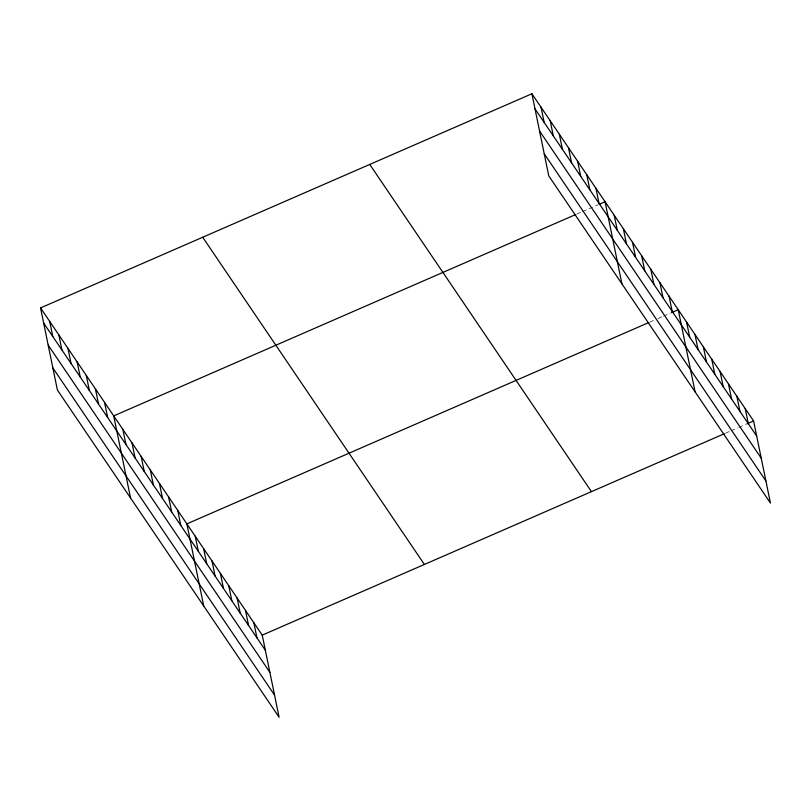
<?xml version="1.0" encoding="UTF-8"?>
<svg xmlns="http://www.w3.org/2000/svg" width="811" height="811" viewBox="0 0 811 811"><rect width="100%" height="100%" fill="white"/><g stroke="black" fill="none" stroke-linecap="round" stroke-linejoin="round"><path stroke-width="0.61" stroke-dasharray="4.05 3.04" d="M576.915 214.013L581.416 212.046M582.541 211.559L598.305 204.686M650.067 321.987L653.453 320.517M657.954 318.561L662.455 316.594M663.58 316.097L670.342 313.158M725.45 433.246L729.951 431.28M731.076 430.793L737.828 427.843M738.953 427.356L745.714 424.406"/><path stroke-width="1.22" d="M40.55 307.916L262.237 635.125L279.096 717.238L57.409 390.03L40.55 307.916L531.904 93.762L753.591 420.97L770.45 503.084L548.763 175.875L531.904 93.762M575.79 214.499L113.712 415.901L130.561 498.005M599.43 204.2L605.067 201.746L621.915 283.85M648.942 322.484L186.865 523.876L203.723 605.979M671.467 312.671L678.219 309.721L695.078 391.835M262.237 635.125L724.314 433.733M746.84 423.92L753.591 420.97M535.007 108.877L756.693 436.085M539.548 130.987L761.235 458.195M544.222 153.766L765.908 480.974M369.755 164.44L591.452 491.648M202.699 237.248L424.386 564.456M43.652 323.031L265.339 650.24M48.194 345.141L269.881 672.349M52.867 367.92L274.554 695.128M745.218 408.612L748.32 423.727M736.844 396.255L739.946 411.37M728.471 383.887L731.573 399.002M720.097 371.529L723.199 386.644M711.723 359.172L714.826 374.287M703.35 346.804L706.452 361.919M694.966 334.446L698.078 349.561M686.593 322.079L689.695 337.204M669.075 296.228L672.177 311.343M659.931 282.725L663.033 297.84M650.787 269.232L653.889 284.347M641.643 255.729L644.745 270.844M632.499 242.236L635.601 257.351M623.355 228.743L626.457 243.858M614.211 215.239L617.313 230.354M595.923 188.243L599.025 203.358M586.769 174.75L589.881 189.865M577.625 161.247L580.727 176.362M568.481 147.754L571.583 162.869M559.337 134.261L562.439 149.376M550.193 120.758L553.295 135.873M541.049 107.265L544.151 122.38M253.863 622.767L256.965 637.882M245.49 610.399L248.592 625.514M237.116 598.042L240.218 613.157M228.743 585.684L231.845 600.799M220.369 573.316L223.471 588.431M211.995 560.959L215.097 576.074M203.612 548.601L206.714 563.716M195.238 536.233L198.34 551.348M177.721 510.383L180.823 525.498M168.576 496.879L171.679 511.994M159.432 483.386L162.535 498.501M150.288 469.883L153.391 484.998M141.144 456.39L144.246 471.505M132 442.887L135.102 458.002M122.856 429.394L125.958 444.509M104.558 402.398L107.67 417.513M95.414 388.905L98.516 404.02M86.27 375.402L89.372 390.517M77.126 361.909L80.228 377.024M67.982 348.406L71.084 363.521M58.838 334.913L61.94 350.028M49.694 321.42L52.796 336.535"/></g></svg>
